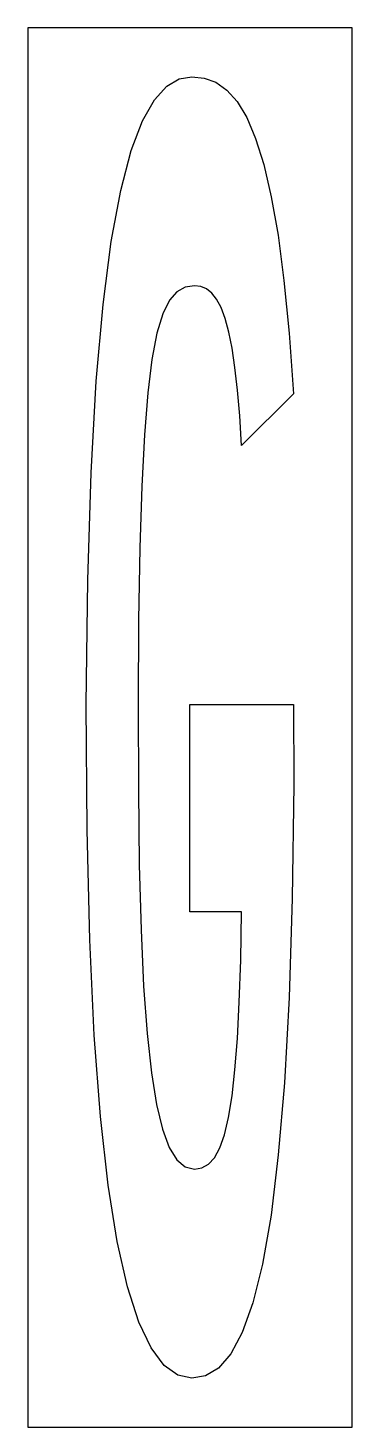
# Model space of a CAD drawing. Extents: x 0 to 25, y 0 to 108.
import ezdxf

# ---------------------------------------------------------------- set-up
doc = ezdxf.new("R2010")
doc.units = 0
doc.layers.add('CUT', color=7, linetype='Continuous')
doc.layers.add('OUTSIDE', color=1, linetype='Continuous')

msp = doc.modelspace()

# ---------------------------------------------------------------- linework, layer by layer
at = {"layer": 'CUT'}
msp.add_lwpolyline([(12.49, 39.77), (12.49, 55.77), (20.49, 55.77), (20.5, 49.6), (20.3801, 40.8), (20.1404, 33.15), (19.7809, 26.57), (19.3115, 21), (18.7522, 16.36), (18.093, 12.58), (17.3539, 9.58), (16.535, 7.29), (15.6461, 5.64), (14.6973, 4.55), (13.6985, 3.95), (12.6498, 3.77), (11.5512, 4.01), (10.5025, 4.76), (9.4938, 6.1), (8.5449, 8.09), (7.666, 10.81), (6.877, 14.31), (6.1779, 18.68), (5.5886, 23.97), (5.1092, 30.26), (4.7597, 37.61), (4.5599, 46.09), (4.5, 55.77), (4.6099, 65.38), (4.8695, 73.67), (5.269, 80.73), (5.7884, 86.65), (6.4276, 91.53), (7.1567, 95.46), (7.9657, 98.53), (8.8346, 100.83), (9.7534, 102.46), (10.7022, 103.51), (11.671, 104.07), (12.6498, 104.23), (13.5986, 104.13), (14.4875, 103.81), (15.3365, 103.21), (16.1355, 102.32), (16.8745, 101.09), (17.5637, 99.47), (18.1929, 97.45), (18.7722, 94.97), (19.2915, 92), (19.7509, 88.5), (20.1504, 84.44), (20.49, 79.77), (16.485, 75.77), (16.3452, 78.05), (16.1654, 80.05), (15.9657, 81.79), (15.7459, 83.28), (15.4863, 84.53), (15.2066, 85.57), (14.897, 86.41), (14.5474, 87.06), (14.1779, 87.53), (13.7684, 87.86), (13.329, 88.04), (12.8496, 88.09), (12.1305, 87.99), (11.4913, 87.64), (10.912, 86.98), (10.3926, 85.93), (9.9532, 84.44), (9.5637, 82.42), (9.2441, 79.83), (8.9844, 76.58), (8.7846, 72.62), (8.6348, 67.88), (8.535, 62.28), (8.495, 55.77), (8.515, 49.19), (8.5849, 43.4), (8.7247, 38.37), (8.9245, 34.04), (9.1941, 30.38), (9.5237, 27.35), (9.9132, 24.9), (10.3727, 22.99), (10.892, 21.58), (11.4813, 20.62), (12.1305, 20.08), (12.8496, 19.91), (13.4189, 20), (13.9382, 20.28), (14.3976, 20.78), (14.8071, 21.54), (15.1667, 22.56), (15.4763, 23.89), (15.7459, 25.56), (15.9657, 27.57), (16.1554, 29.98), (16.2953, 32.79), (16.4151, 36.05), (16.485, 39.77)], close=True, dxfattribs=at)
at = {"layer": 'OUTSIDE'}
msp.add_lwpolyline([(0, 0), (25, 0), (25, 108), (0, 108)], close=True, dxfattribs=at)

doc.saveas('drawing.dxf')
